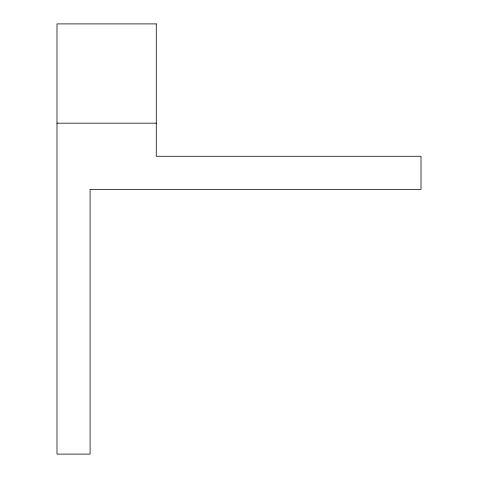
<?xml version="1.0" encoding="UTF-8"?>
<svg xmlns="http://www.w3.org/2000/svg" width="478" height="478" viewBox="0 0 478 478"><rect width="100%" height="100%" fill="white"/><g stroke="black" fill="none" stroke-linecap="round" stroke-linejoin="round"><path stroke-width="0.72" d="M56.99 123.175L156.27 123.175M156.27 23.9L56.99 23.9L56.99 454.1L90.085 454.1L90.085 189.36L421.01 189.36L421.01 156.27L156.27 156.27L156.27 23.9"/></g></svg>
